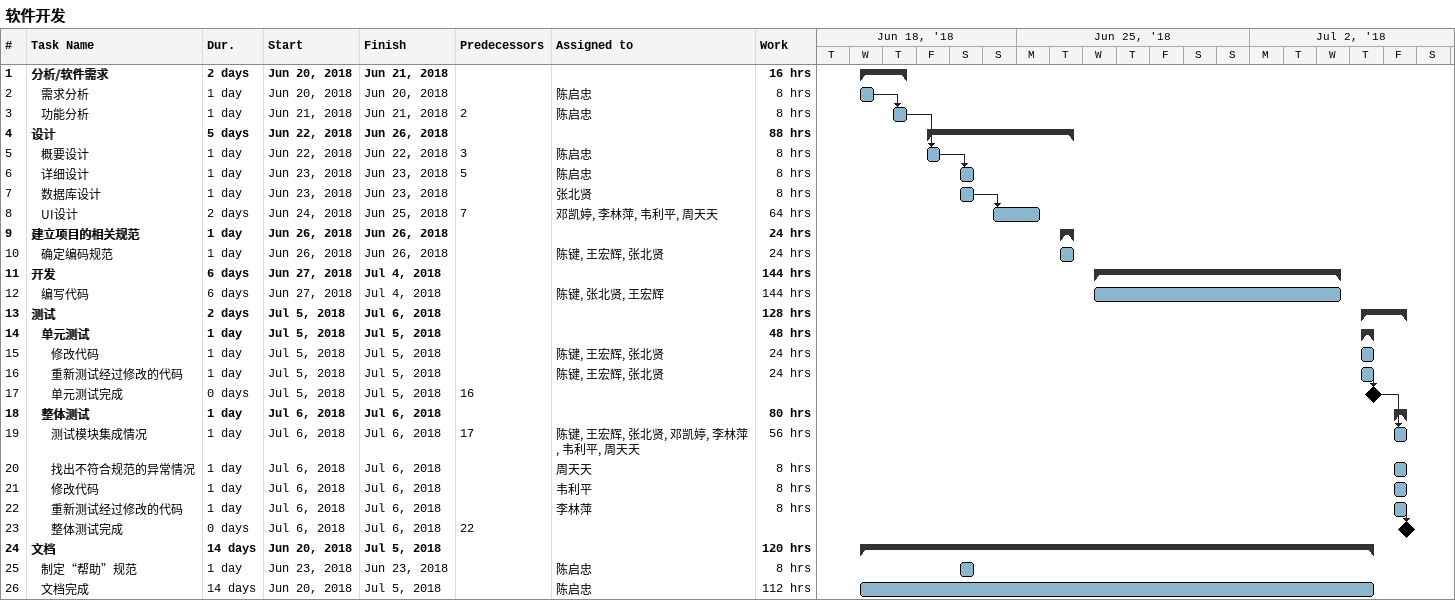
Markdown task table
软件开发

| ID | Level | Task | Duration | Start | Finish | Predecessors | Resources | Work (h) |
|---|---|---|---|---|---|---|---|---|
| 1 | 1 | **分析/软件需求** | 2d | 2018-06-20 | 2018-06-21 |  |  | 16 |
| 2 | 2 | 需求分析 | 1d | 2018-06-20 | 2018-06-20 |  | 陈启忠 | 8 |
| 3 | 2 | 功能分析 | 1d | 2018-06-21 | 2018-06-21 | 2 | 陈启忠 | 8 |
| 4 | 1 | **设计** | 5d | 2018-06-22 | 2018-06-26 |  |  | 88 |
| 5 | 2 | 概要设计 | 1d | 2018-06-22 | 2018-06-22 | 3 | 陈启忠 | 8 |
| 6 | 2 | 详细设计 | 1d | 2018-06-23 | 2018-06-23 | 5 | 陈启忠 | 8 |
| 7 | 2 | 数据库设计 | 1d | 2018-06-23 | 2018-06-23 |  | 张北贤 | 8 |
| 8 | 2 | UI设计 | 2d | 2018-06-24 | 2018-06-25 | 7 | 邓凯婷, 李林萍, 韦利平, 周天天 | 64 |
| 9 | 1 | **建立项目的相关规范** | 1d | 2018-06-26 | 2018-06-26 |  |  | 24 |
| 10 | 2 | 确定编码规范 | 1d | 2018-06-26 | 2018-06-26 |  | 陈键, 王宏辉, 张北贤 | 24 |
| 11 | 1 | **开发** | 6d | 2018-06-27 | 2018-07-04 |  |  | 144 |
| 12 | 2 | 编写代码 | 6d | 2018-06-27 | 2018-07-04 |  | 陈键, 张北贤, 王宏辉 | 144 |
| 13 | 1 | **测试** | 2d | 2018-07-05 | 2018-07-06 |  |  | 128 |
| 14 | 2 | **单元测试** | 1d | 2018-07-05 | 2018-07-05 |  |  | 48 |
| 15 | 3 | 修改代码 | 1d | 2018-07-05 | 2018-07-05 |  | 陈键, 王宏辉, 张北贤 | 24 |
| 16 | 3 | 重新测试经过修改的代码 | 1d | 2018-07-05 | 2018-07-05 |  | 陈键, 王宏辉, 张北贤 | 24 |
| 17 | 3 | 单元测试完成 | 0d | 2018-07-05 | 2018-07-05 | 16 |  |  |
| 18 | 2 | **整体测试** | 1d | 2018-07-06 | 2018-07-06 |  |  | 80 |
| 19 | 3 | 测试模块集成情况 | 1d | 2018-07-06 | 2018-07-06 | 17 | 陈键, 王宏辉, 张北贤, 邓凯婷, 李林萍, 韦利平, 周天天 | 56 |
| 20 | 3 | 找出不符合规范的异常情况 | 1d | 2018-07-06 | 2018-07-06 |  | 周天天 | 8 |
| 21 | 3 | 修改代码 | 1d | 2018-07-06 | 2018-07-06 |  | 韦利平 | 8 |
| 22 | 3 | 重新测试经过修改的代码 | 1d | 2018-07-06 | 2018-07-06 |  | 李林萍 | 8 |
| 23 | 3 | 整体测试完成 | 0d | 2018-07-06 | 2018-07-06 | 22 |  |  |
| 24 | 1 | **文档** | 14d | 2018-06-20 | 2018-07-05 |  |  | 120 |
| 25 | 2 | 制定“帮助”规范 | 1d | 2018-06-23 | 2018-06-23 |  | 陈启忠 | 8 |
| 26 | 2 | 文档完成 | 14d | 2018-06-20 | 2018-07-05 |  | 陈启忠 | 112 |
